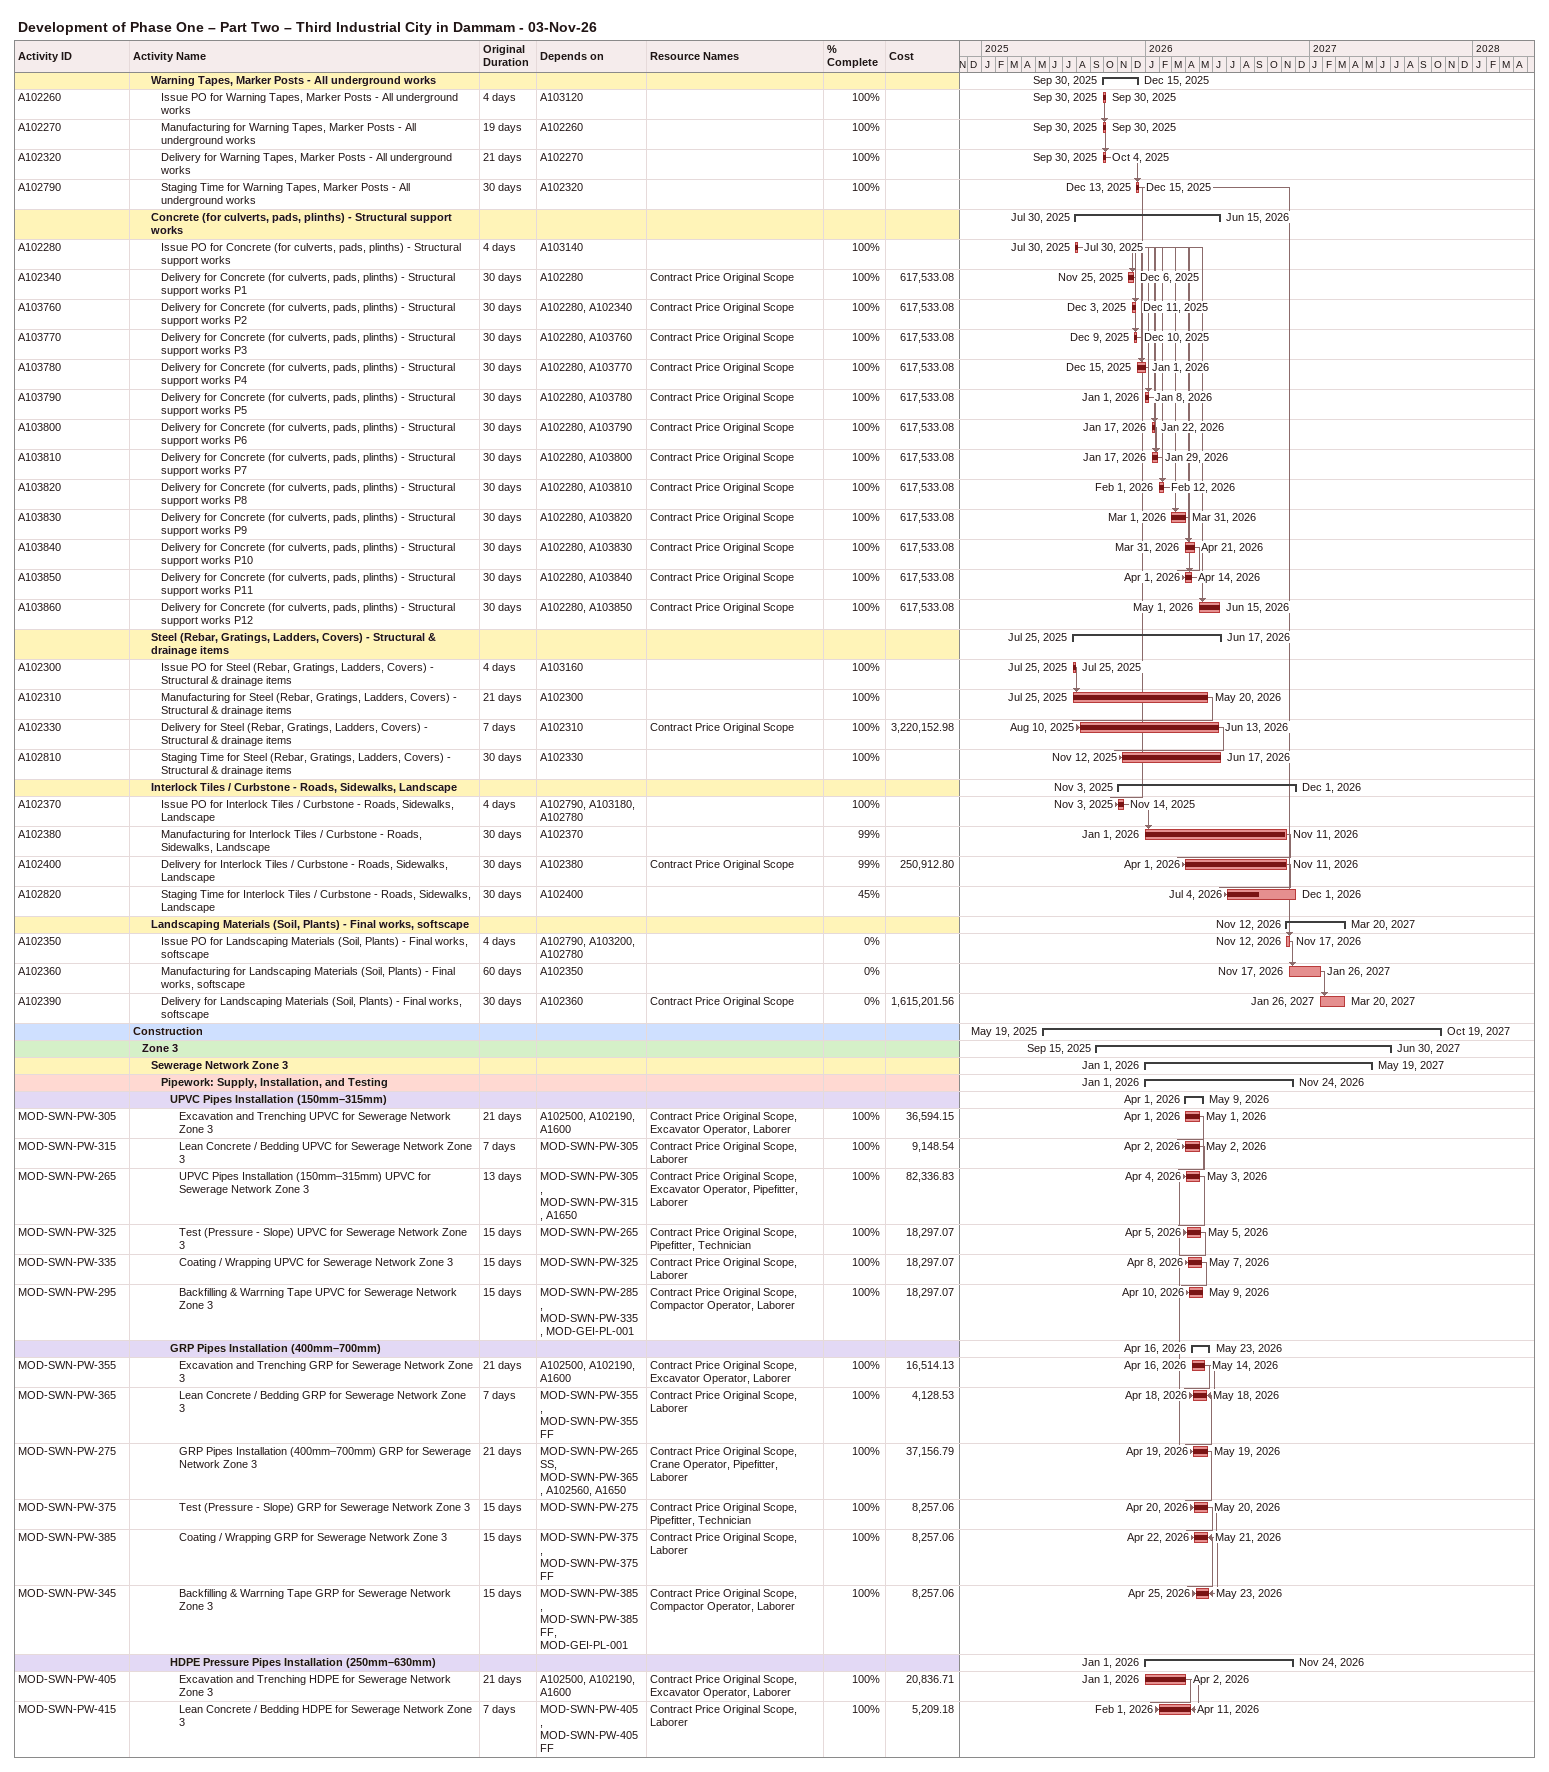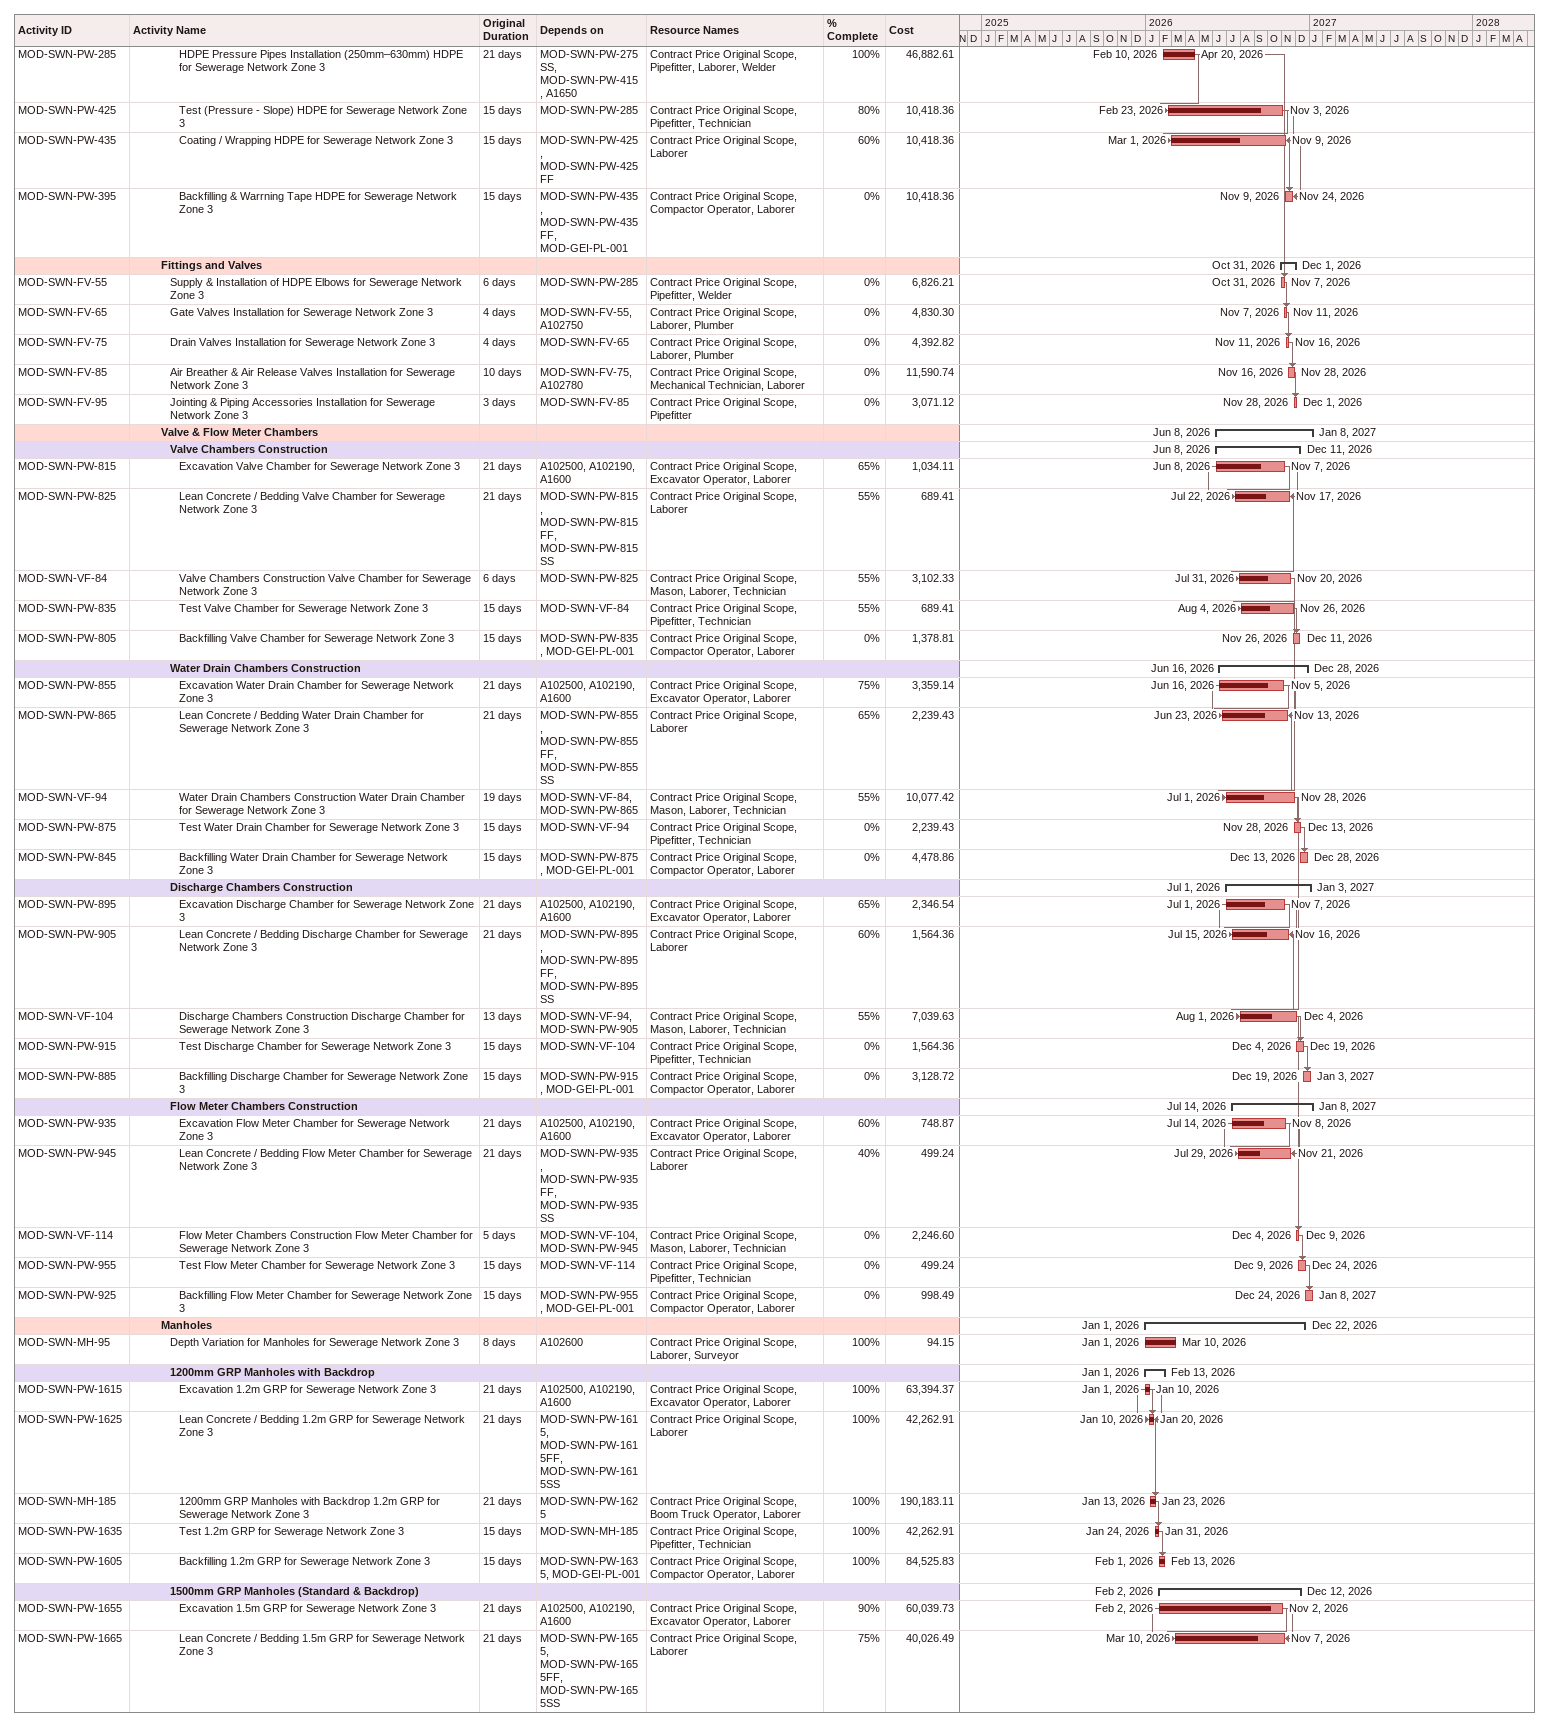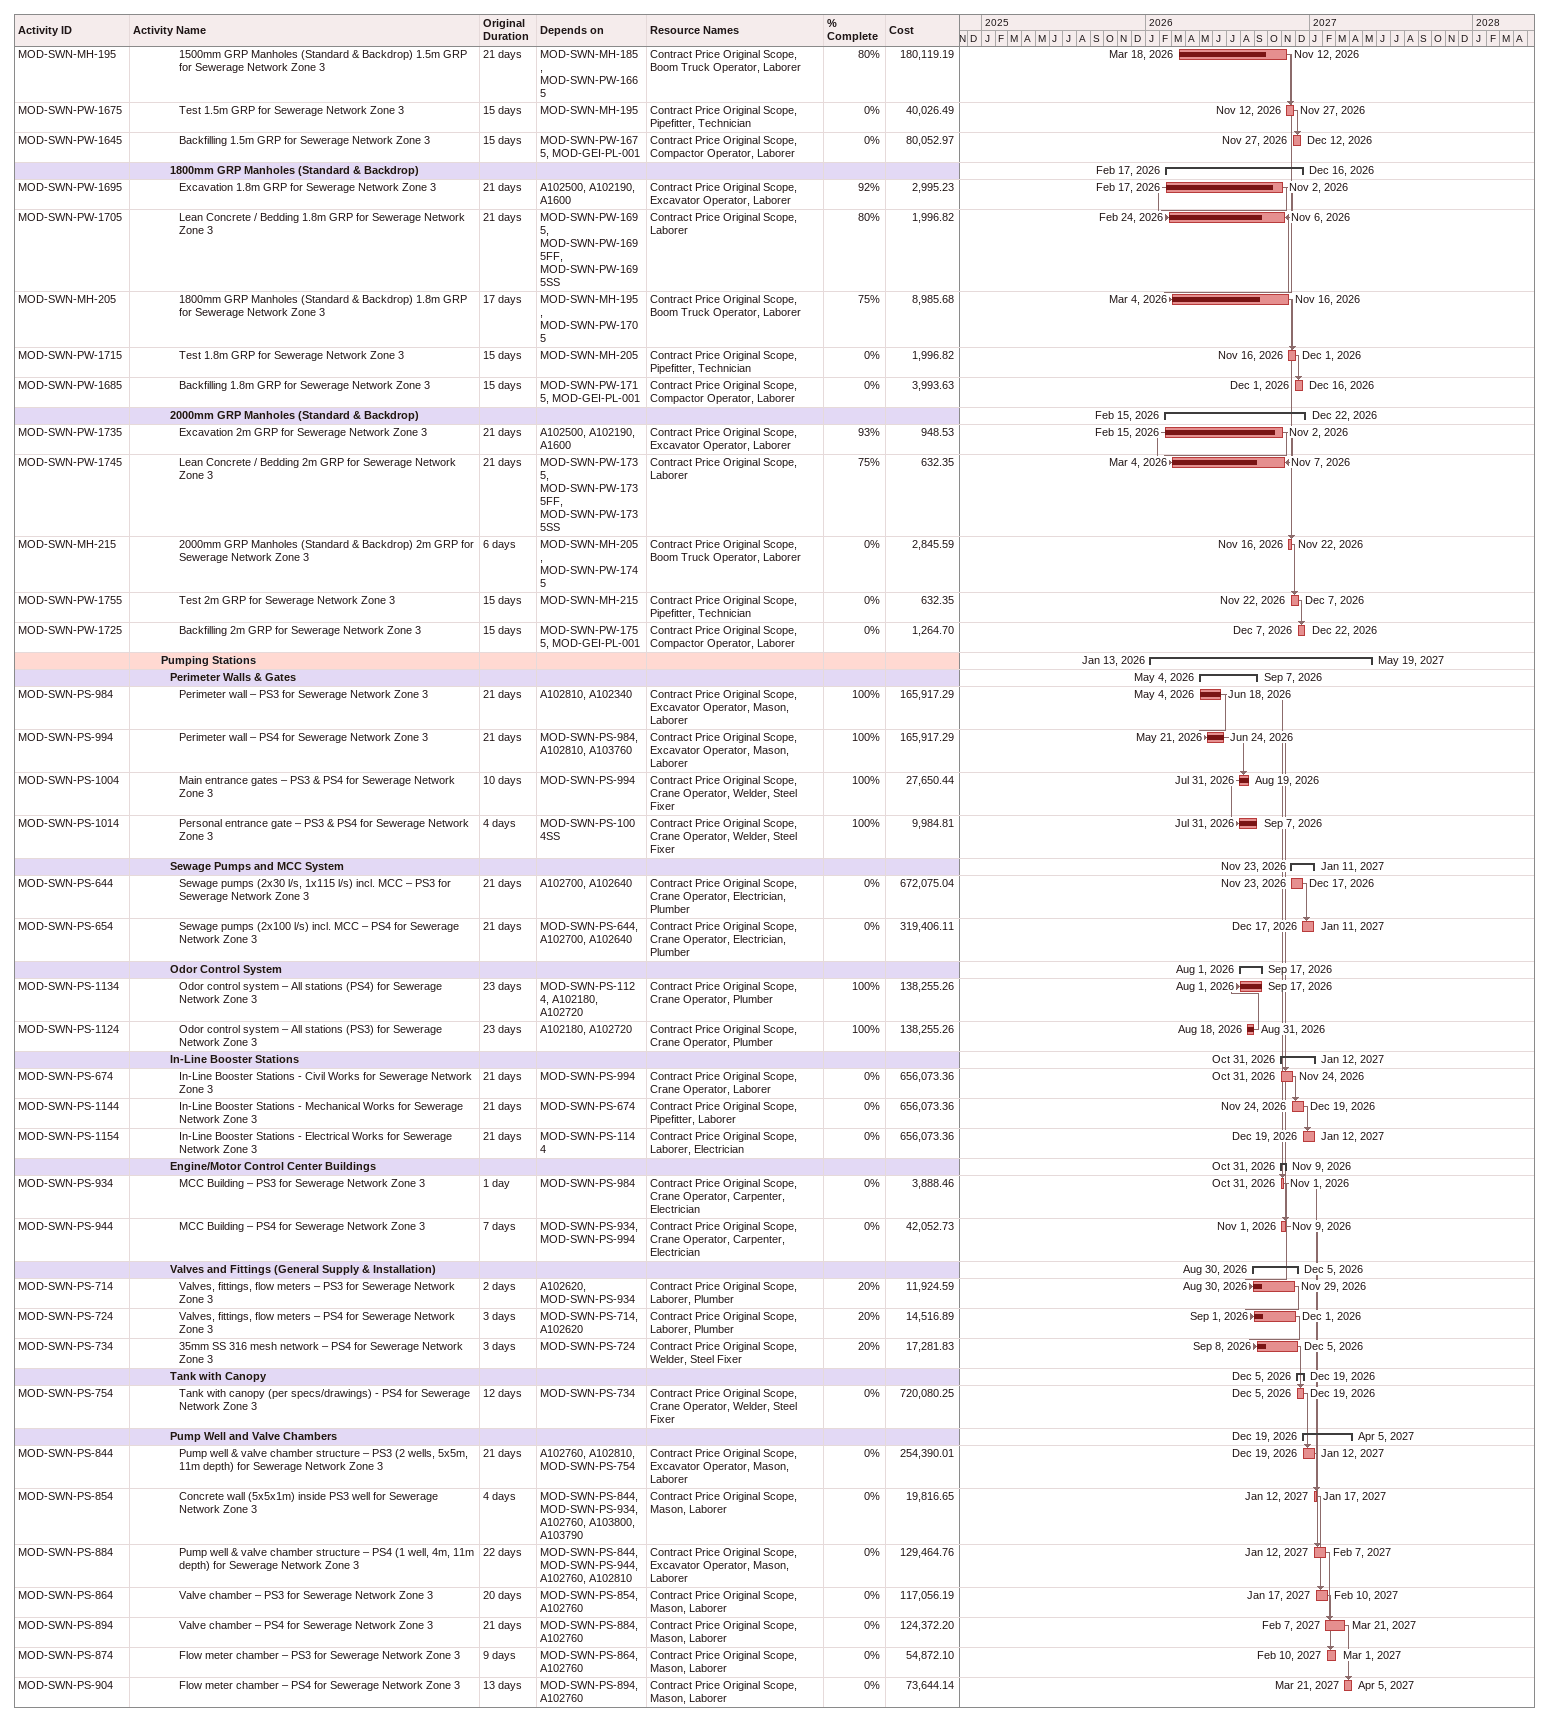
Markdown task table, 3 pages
Development of Phase One – Part Two – Third Industrial City in Dammam - 03-Nov-26

| ID | Level | Task | Original duration | Start | Finish | Predecessors | Resources | % complete | Cost |
|---|---|---|---|---|---|---|---|---|---|
|  | 3 | **Warning Tapes, Marker Posts - All underground works** |  | 2025-09-30 | 2025-12-15 |  |  |  |  |
| A102260 | 4 | Issue PO for Warning Tapes, Marker Posts - All underground works | 4d | 2025-09-30 | 2025-09-30 | A103120 |  | 100 |  |
| A102270 | 4 | Manufacturing for Warning Tapes, Marker Posts - All underground works | 19d | 2025-09-30 | 2025-09-30 | A102260 |  | 100 |  |
| A102320 | 4 | Delivery for Warning Tapes, Marker Posts - All underground works | 21d | 2025-09-30 | 2025-10-04 | A102270 |  | 100 |  |
| A102790 | 4 | Staging Time for Warning Tapes, Marker Posts - All underground works | 30d | 2025-12-13 | 2025-12-15 | A102320 |  | 100 |  |
|  | 3 | **Concrete (for culverts, pads, plinths) - Structural support works** |  | 2025-07-30 | 2026-06-15 |  |  |  |  |
| A102280 | 4 | Issue PO for Concrete (for culverts, pads, plinths) - Structural support works | 4d | 2025-07-30 | 2025-07-30 | A103140 |  | 100 |  |
| A102340 | 4 | Delivery for Concrete (for culverts, pads, plinths) - Structural support works P1 | 30d | 2025-11-25 | 2025-12-06 | A102280 | Contract Price Original Scope | 100 | 617533.08 |
| A103760 | 4 | Delivery for Concrete (for culverts, pads, plinths) - Structural support works P2 | 30d | 2025-12-03 | 2025-12-11 | A102280, A102340 | Contract Price Original Scope | 100 | 617533.08 |
| A103770 | 4 | Delivery for Concrete (for culverts, pads, plinths) - Structural support works P3 | 30d | 2025-12-09 | 2025-12-10 | A102280, A103760 | Contract Price Original Scope | 100 | 617533.08 |
| A103780 | 4 | Delivery for Concrete (for culverts, pads, plinths) - Structural support works P4 | 30d | 2025-12-15 | 2026-01-01 | A102280, A103770 | Contract Price Original Scope | 100 | 617533.08 |
| A103790 | 4 | Delivery for Concrete (for culverts, pads, plinths) - Structural support works P5 | 30d | 2026-01-01 | 2026-01-08 | A102280, A103780 | Contract Price Original Scope | 100 | 617533.08 |
| A103800 | 4 | Delivery for Concrete (for culverts, pads, plinths) - Structural support works P6 | 30d | 2026-01-17 | 2026-01-22 | A102280, A103790 | Contract Price Original Scope | 100 | 617533.08 |
| A103810 | 4 | Delivery for Concrete (for culverts, pads, plinths) - Structural support works P7 | 30d | 2026-01-17 | 2026-01-29 | A102280, A103800 | Contract Price Original Scope | 100 | 617533.08 |
| A103820 | 4 | Delivery for Concrete (for culverts, pads, plinths) - Structural support works P8 | 30d | 2026-02-01 | 2026-02-12 | A102280, A103810 | Contract Price Original Scope | 100 | 617533.08 |
| A103830 | 4 | Delivery for Concrete (for culverts, pads, plinths) - Structural support works P9 | 30d | 2026-03-01 | 2026-03-31 | A102280, A103820 | Contract Price Original Scope | 100 | 617533.08 |
| A103840 | 4 | Delivery for Concrete (for culverts, pads, plinths) - Structural support works P10 | 30d | 2026-03-31 | 2026-04-21 | A102280, A103830 | Contract Price Original Scope | 100 | 617533.08 |
| A103850 | 4 | Delivery for Concrete (for culverts, pads, plinths) - Structural support works P11 | 30d | 2026-04-01 | 2026-04-14 | A102280, A103840 | Contract Price Original Scope | 100 | 617533.08 |
| A103860 | 4 | Delivery for Concrete (for culverts, pads, plinths) - Structural support works P12 | 30d | 2026-05-01 | 2026-06-15 | A102280, A103850 | Contract Price Original Scope | 100 | 617533.08 |
|  | 3 | **Steel (Rebar, Gratings, Ladders, Covers) - Structural & drainage items** |  | 2025-07-25 | 2026-06-17 |  |  |  |  |
| A102300 | 4 | Issue PO for Steel (Rebar, Gratings, Ladders, Covers) - Structural & drainage items | 4d | 2025-07-25 | 2025-07-25 | A103160 |  | 100 |  |
| A102310 | 4 | Manufacturing for Steel (Rebar, Gratings, Ladders, Covers) - Structural & drainage items | 21d | 2025-07-25 | 2026-05-20 | A102300 |  | 100 |  |
| A102330 | 4 | Delivery for Steel (Rebar, Gratings, Ladders, Covers) - Structural & drainage items | 7d | 2025-08-10 | 2026-06-13 | A102310 | Contract Price Original Scope | 100 | 3220152.98 |
| A102810 | 4 | Staging Time for Steel (Rebar, Gratings, Ladders, Covers) - Structural & drainage items | 30d | 2025-11-12 | 2026-06-17 | A102330 |  | 100 |  |
|  | 3 | **Interlock Tiles / Curbstone - Roads, Sidewalks, Landscape** |  | 2025-11-03 | 2026-12-01 |  |  |  |  |
| A102370 | 4 | Issue PO for Interlock Tiles / Curbstone - Roads, Sidewalks, Landscape | 4d | 2025-11-03 | 2025-11-14 | A102790, A103180, A102780 |  | 100 |  |
| A102380 | 4 | Manufacturing for Interlock Tiles / Curbstone - Roads, Sidewalks, Landscape | 30d | 2026-01-01 | 2026-11-11 | A102370 |  | 99 |  |
| A102400 | 4 | Delivery for Interlock Tiles / Curbstone - Roads, Sidewalks, Landscape | 30d | 2026-04-01 | 2026-11-11 | A102380 | Contract Price Original Scope | 99 | 250912.80 |
| A102820 | 4 | Staging Time for Interlock Tiles / Curbstone - Roads, Sidewalks, Landscape | 30d | 2026-07-04 | 2026-12-01 | A102400 |  | 45 |  |
|  | 3 | **Landscaping Materials (Soil, Plants) - Final works, softscape** |  | 2026-11-12 | 2027-03-20 |  |  |  |  |
| A102350 | 4 | Issue PO for Landscaping Materials (Soil, Plants) - Final works, softscape | 4d | 2026-11-12 | 2026-11-17 | A102790, A103200, A102780 |  | 0 |  |
| A102360 | 4 | Manufacturing for Landscaping Materials (Soil, Plants) - Final works, softscape | 60d | 2026-11-17 | 2027-01-26 | A102350 |  | 0 |  |
| A102390 | 4 | Delivery for Landscaping Materials (Soil, Plants) - Final works, softscape | 30d | 2027-01-26 | 2027-03-20 | A102360 | Contract Price Original Scope | 0 | 1615201.56 |
|  | 1 | **Construction** |  | 2025-05-19 | 2027-10-19 |  |  |  |  |
|  | 2 | **Zone 3** |  | 2025-09-15 | 2027-06-30 |  |  |  |  |
|  | 3 | **Sewerage Network Zone 3** |  | 2026-01-01 | 2027-05-19 |  |  |  |  |
|  | 4 | **Pipework: Supply, Installation, and Testing** |  | 2026-01-01 | 2026-11-24 |  |  |  |  |
|  | 5 | **UPVC Pipes Installation (150mm–315mm)** |  | 2026-04-01 | 2026-05-09 |  |  |  |  |
| MOD-SWN-PW-305 | 6 | Excavation and Trenching UPVC for Sewerage Network Zone 3 | 21d | 2026-04-01 | 2026-05-01 | A102500, A102190, A1600 | Contract Price Original Scope, Excavator Operator, Laborer | 100 | 36594.15 |
| MOD-SWN-PW-315 | 6 | Lean Concrete / Bedding UPVC for Sewerage Network Zone 3 | 7d | 2026-04-02 | 2026-05-02 | MOD-SWN-PW-305 | Contract Price Original Scope, Laborer | 100 | 9148.54 |
| MOD-SWN-PW-265 | 6 | UPVC Pipes Installation (150mm–315mm) UPVC for Sewerage Network Zone 3 | 13d | 2026-04-04 | 2026-05-03 | MOD-SWN-PW-305, MOD-SWN-PW-315, A1650 | Contract Price Original Scope, Excavator Operator, Pipefitter, Laborer | 100 | 82336.83 |
| MOD-SWN-PW-325 | 6 | Test (Pressure - Slope) UPVC for Sewerage Network Zone 3 | 15d | 2026-04-05 | 2026-05-05 | MOD-SWN-PW-265 | Contract Price Original Scope, Pipefitter, Technician | 100 | 18297.07 |
| MOD-SWN-PW-335 | 6 | Coating / Wrapping UPVC for Sewerage Network Zone 3 | 15d | 2026-04-08 | 2026-05-07 | MOD-SWN-PW-325 | Contract Price Original Scope, Laborer | 100 | 18297.07 |
| MOD-SWN-PW-295 | 6 | Backfilling & Warrning Tape UPVC for Sewerage Network Zone 3 | 15d | 2026-04-10 | 2026-05-09 | MOD-SWN-PW-285, MOD-SWN-PW-335, MOD-GEI-PL-001 | Contract Price Original Scope, Compactor Operator, Laborer | 100 | 18297.07 |
|  | 5 | **GRP Pipes Installation (400mm–700mm)** |  | 2026-04-16 | 2026-05-23 |  |  |  |  |
| MOD-SWN-PW-355 | 6 | Excavation and Trenching GRP for Sewerage Network Zone 3 | 21d | 2026-04-16 | 2026-05-14 | A102500, A102190, A1600 | Contract Price Original Scope, Excavator Operator, Laborer | 100 | 16514.13 |
| MOD-SWN-PW-365 | 6 | Lean Concrete / Bedding GRP for Sewerage Network Zone 3 | 7d | 2026-04-18 | 2026-05-18 | MOD-SWN-PW-355, MOD-SWN-PW-355FF | Contract Price Original Scope, Laborer | 100 | 4128.53 |
| MOD-SWN-PW-275 | 6 | GRP Pipes Installation (400mm–700mm) GRP for Sewerage Network Zone 3 | 21d | 2026-04-19 | 2026-05-19 | MOD-SWN-PW-265SS, MOD-SWN-PW-365, A102560, A1650 | Contract Price Original Scope, Crane Operator, Pipefitter, Laborer | 100 | 37156.79 |
| MOD-SWN-PW-375 | 6 | Test (Pressure - Slope) GRP for Sewerage Network Zone 3 | 15d | 2026-04-20 | 2026-05-20 | MOD-SWN-PW-275 | Contract Price Original Scope, Pipefitter, Technician | 100 | 8257.06 |
| MOD-SWN-PW-385 | 6 | Coating / Wrapping GRP for Sewerage Network Zone 3 | 15d | 2026-04-22 | 2026-05-21 | MOD-SWN-PW-375, MOD-SWN-PW-375FF | Contract Price Original Scope, Laborer | 100 | 8257.06 |
| MOD-SWN-PW-345 | 6 | Backfilling & Warrning Tape GRP for Sewerage Network Zone 3 | 15d | 2026-04-25 | 2026-05-23 | MOD-SWN-PW-385, MOD-SWN-PW-385FF, MOD-GEI-PL-001 | Contract Price Original Scope, Compactor Operator, Laborer | 100 | 8257.06 |
|  | 5 | **HDPE Pressure Pipes Installation (250mm–630mm)** |  | 2026-01-01 | 2026-11-24 |  |  |  |  |
| MOD-SWN-PW-405 | 6 | Excavation and Trenching HDPE for Sewerage Network Zone 3 | 21d | 2026-01-01 | 2026-04-02 | A102500, A102190, A1600 | Contract Price Original Scope, Excavator Operator, Laborer | 100 | 20836.71 |
| MOD-SWN-PW-415 | 6 | Lean Concrete / Bedding HDPE for Sewerage Network Zone 3 | 7d | 2026-02-01 | 2026-04-11 | MOD-SWN-PW-405, MOD-SWN-PW-405FF | Contract Price Original Scope, Laborer | 100 | 5209.18 |
| MOD-SWN-PW-285 | 6 | HDPE Pressure Pipes Installation (250mm–630mm) HDPE for Sewerage Network Zone 3 | 21d | 2026-02-10 | 2026-04-20 | MOD-SWN-PW-275SS, MOD-SWN-PW-415, A1650 | Contract Price Original Scope, Pipefitter, Laborer, Welder | 100 | 46882.61 |
| MOD-SWN-PW-425 | 6 | Test (Pressure - Slope) HDPE for Sewerage Network Zone 3 | 15d | 2026-02-23 | 2026-11-03 | MOD-SWN-PW-285 | Contract Price Original Scope, Pipefitter, Technician | 80 | 10418.36 |
| MOD-SWN-PW-435 | 6 | Coating / Wrapping HDPE for Sewerage Network Zone 3 | 15d | 2026-03-01 | 2026-11-09 | MOD-SWN-PW-425, MOD-SWN-PW-425FF | Contract Price Original Scope, Laborer | 60 | 10418.36 |
| MOD-SWN-PW-395 | 6 | Backfilling & Warrning Tape HDPE for Sewerage Network Zone 3 | 15d | 2026-11-09 | 2026-11-24 | MOD-SWN-PW-435, MOD-SWN-PW-435FF, MOD-GEI-PL-001 | Contract Price Original Scope, Compactor Operator, Laborer | 0 | 10418.36 |
|  | 4 | **Fittings and Valves** |  | 2026-10-31 | 2026-12-01 |  |  |  |  |
| MOD-SWN-FV-55 | 5 | Supply & Installation of HDPE Elbows for Sewerage Network Zone 3 | 6d | 2026-10-31 | 2026-11-07 | MOD-SWN-PW-285 | Contract Price Original Scope, Pipefitter, Welder | 0 | 6826.21 |
| MOD-SWN-FV-65 | 5 | Gate Valves Installation for Sewerage Network Zone 3 | 4d | 2026-11-07 | 2026-11-11 | MOD-SWN-FV-55, A102750 | Contract Price Original Scope, Laborer, Plumber | 0 | 4830.30 |
| MOD-SWN-FV-75 | 5 | Drain Valves Installation for Sewerage Network Zone 3 | 4d | 2026-11-11 | 2026-11-16 | MOD-SWN-FV-65 | Contract Price Original Scope, Laborer, Plumber | 0 | 4392.82 |
| MOD-SWN-FV-85 | 5 | Air Breather & Air Release Valves Installation for Sewerage Network Zone 3 | 10d | 2026-11-16 | 2026-11-28 | MOD-SWN-FV-75, A102780 | Contract Price Original Scope, Mechanical Technician, Laborer | 0 | 11590.74 |
| MOD-SWN-FV-95 | 5 | Jointing & Piping Accessories Installation for Sewerage Network Zone 3 | 3d | 2026-11-28 | 2026-12-01 | MOD-SWN-FV-85 | Contract Price Original Scope, Pipefitter | 0 | 3071.12 |
|  | 4 | **Valve & Flow Meter Chambers** |  | 2026-06-08 | 2027-01-08 |  |  |  |  |
|  | 5 | **Valve Chambers Construction** |  | 2026-06-08 | 2026-12-11 |  |  |  |  |
| MOD-SWN-PW-815 | 6 | Excavation Valve Chamber for Sewerage Network Zone 3 | 21d | 2026-06-08 | 2026-11-07 | A102500, A102190, A1600 | Contract Price Original Scope, Excavator Operator, Laborer | 65 | 1034.11 |
| MOD-SWN-PW-825 | 6 | Lean Concrete / Bedding Valve Chamber for Sewerage Network Zone 3 | 21d | 2026-07-22 | 2026-11-17 | MOD-SWN-PW-815, MOD-SWN-PW-815FF, MOD-SWN-PW-815SS | Contract Price Original Scope, Laborer | 55 | 689.41 |
| MOD-SWN-VF-84 | 6 | Valve Chambers Construction Valve Chamber for Sewerage Network Zone 3 | 6d | 2026-07-31 | 2026-11-20 | MOD-SWN-PW-825 | Contract Price Original Scope, Mason, Laborer, Technician | 55 | 3102.33 |
| MOD-SWN-PW-835 | 6 | Test Valve Chamber for Sewerage Network Zone 3 | 15d | 2026-08-04 | 2026-11-26 | MOD-SWN-VF-84 | Contract Price Original Scope, Pipefitter, Technician | 55 | 689.41 |
| MOD-SWN-PW-805 | 6 | Backfilling Valve Chamber for Sewerage Network Zone 3 | 15d | 2026-11-26 | 2026-12-11 | MOD-SWN-PW-835, MOD-GEI-PL-001 | Contract Price Original Scope, Compactor Operator, Laborer | 0 | 1378.81 |
|  | 5 | **Water Drain Chambers Construction** |  | 2026-06-16 | 2026-12-28 |  |  |  |  |
| MOD-SWN-PW-855 | 6 | Excavation Water Drain Chamber for Sewerage Network Zone 3 | 21d | 2026-06-16 | 2026-11-05 | A102500, A102190, A1600 | Contract Price Original Scope, Excavator Operator, Laborer | 75 | 3359.14 |
| MOD-SWN-PW-865 | 6 | Lean Concrete / Bedding Water Drain Chamber for Sewerage Network Zone 3 | 21d | 2026-06-23 | 2026-11-13 | MOD-SWN-PW-855, MOD-SWN-PW-855FF, MOD-SWN-PW-855SS | Contract Price Original Scope, Laborer | 65 | 2239.43 |
| MOD-SWN-VF-94 | 6 | Water Drain Chambers Construction Water Drain Chamber for Sewerage Network Zone 3 | 19d | 2026-07-01 | 2026-11-28 | MOD-SWN-VF-84, MOD-SWN-PW-865 | Contract Price Original Scope, Mason, Laborer, Technician | 55 | 10077.42 |
| MOD-SWN-PW-875 | 6 | Test Water Drain Chamber for Sewerage Network Zone 3 | 15d | 2026-11-28 | 2026-12-13 | MOD-SWN-VF-94 | Contract Price Original Scope, Pipefitter, Technician | 0 | 2239.43 |
| MOD-SWN-PW-845 | 6 | Backfilling Water Drain Chamber for Sewerage Network Zone 3 | 15d | 2026-12-13 | 2026-12-28 | MOD-SWN-PW-875, MOD-GEI-PL-001 | Contract Price Original Scope, Compactor Operator, Laborer | 0 | 4478.86 |
|  | 5 | **Discharge Chambers Construction** |  | 2026-07-01 | 2027-01-03 |  |  |  |  |
| MOD-SWN-PW-895 | 6 | Excavation Discharge Chamber for Sewerage Network Zone 3 | 21d | 2026-07-01 | 2026-11-07 | A102500, A102190, A1600 | Contract Price Original Scope, Excavator Operator, Laborer | 65 | 2346.54 |
| MOD-SWN-PW-905 | 6 | Lean Concrete / Bedding Discharge Chamber for Sewerage Network Zone 3 | 21d | 2026-07-15 | 2026-11-16 | MOD-SWN-PW-895, MOD-SWN-PW-895FF, MOD-SWN-PW-895SS | Contract Price Original Scope, Laborer | 60 | 1564.36 |
| MOD-SWN-VF-104 | 6 | Discharge Chambers Construction Discharge Chamber for Sewerage Network Zone 3 | 13d | 2026-08-01 | 2026-12-04 | MOD-SWN-VF-94, MOD-SWN-PW-905 | Contract Price Original Scope, Mason, Laborer, Technician | 55 | 7039.63 |
| MOD-SWN-PW-915 | 6 | Test Discharge Chamber for Sewerage Network Zone 3 | 15d | 2026-12-04 | 2026-12-19 | MOD-SWN-VF-104 | Contract Price Original Scope, Pipefitter, Technician | 0 | 1564.36 |
| MOD-SWN-PW-885 | 6 | Backfilling Discharge Chamber for Sewerage Network Zone 3 | 15d | 2026-12-19 | 2027-01-03 | MOD-SWN-PW-915, MOD-GEI-PL-001 | Contract Price Original Scope, Compactor Operator, Laborer | 0 | 3128.72 |
|  | 5 | **Flow Meter Chambers Construction** |  | 2026-07-14 | 2027-01-08 |  |  |  |  |
| MOD-SWN-PW-935 | 6 | Excavation Flow Meter Chamber for Sewerage Network Zone 3 | 21d | 2026-07-14 | 2026-11-08 | A102500, A102190, A1600 | Contract Price Original Scope, Excavator Operator, Laborer | 60 | 748.87 |
| MOD-SWN-PW-945 | 6 | Lean Concrete / Bedding Flow Meter Chamber for Sewerage Network Zone 3 | 21d | 2026-07-29 | 2026-11-21 | MOD-SWN-PW-935, MOD-SWN-PW-935FF, MOD-SWN-PW-935SS | Contract Price Original Scope, Laborer | 40 | 499.24 |
| MOD-SWN-VF-114 | 6 | Flow Meter Chambers Construction Flow Meter Chamber for Sewerage Network Zone 3 | 5d | 2026-12-04 | 2026-12-09 | MOD-SWN-VF-104, MOD-SWN-PW-945 | Contract Price Original Scope, Mason, Laborer, Technician | 0 | 2246.60 |
| MOD-SWN-PW-955 | 6 | Test Flow Meter Chamber for Sewerage Network Zone 3 | 15d | 2026-12-09 | 2026-12-24 | MOD-SWN-VF-114 | Contract Price Original Scope, Pipefitter, Technician | 0 | 499.24 |
| MOD-SWN-PW-925 | 6 | Backfilling Flow Meter Chamber for Sewerage Network Zone 3 | 15d | 2026-12-24 | 2027-01-08 | MOD-SWN-PW-955, MOD-GEI-PL-001 | Contract Price Original Scope, Compactor Operator, Laborer | 0 | 998.49 |
|  | 4 | **Manholes** |  | 2026-01-01 | 2026-12-22 |  |  |  |  |
| MOD-SWN-MH-95 | 5 | Depth Variation for Manholes for Sewerage Network Zone 3 | 8d | 2026-01-01 | 2026-03-10 | A102600 | Contract Price Original Scope, Laborer, Surveyor | 100 | 94.15 |
|  | 5 | **1200mm GRP Manholes with Backdrop** |  | 2026-01-01 | 2026-02-13 |  |  |  |  |
| MOD-SWN-PW-1615 | 6 | Excavation 1.2m GRP for Sewerage Network Zone 3 | 21d | 2026-01-01 | 2026-01-10 | A102500, A102190, A1600 | Contract Price Original Scope, Excavator Operator, Laborer | 100 | 63394.37 |
| MOD-SWN-PW-1625 | 6 | Lean Concrete / Bedding 1.2m GRP for Sewerage Network Zone 3 | 21d | 2026-01-10 | 2026-01-20 | MOD-SWN-PW-1615, MOD-SWN-PW-1615FF, MOD-SWN-PW-1615SS | Contract Price Original Scope, Laborer | 100 | 42262.91 |
| MOD-SWN-MH-185 | 6 | 1200mm GRP Manholes with Backdrop 1.2m GRP for Sewerage Network Zone 3 | 21d | 2026-01-13 | 2026-01-23 | MOD-SWN-PW-1625 | Contract Price Original Scope, Boom Truck Operator, Laborer | 100 | 190183.11 |
| MOD-SWN-PW-1635 | 6 | Test 1.2m GRP for Sewerage Network Zone 3 | 15d | 2026-01-24 | 2026-01-31 | MOD-SWN-MH-185 | Contract Price Original Scope, Pipefitter, Technician | 100 | 42262.91 |
| MOD-SWN-PW-1605 | 6 | Backfilling 1.2m GRP for Sewerage Network Zone 3 | 15d | 2026-02-01 | 2026-02-13 | MOD-SWN-PW-1635, MOD-GEI-PL-001 | Contract Price Original Scope, Compactor Operator, Laborer | 100 | 84525.83 |
|  | 5 | **1500mm GRP Manholes (Standard & Backdrop)** |  | 2026-02-02 | 2026-12-12 |  |  |  |  |
| MOD-SWN-PW-1655 | 6 | Excavation 1.5m GRP for Sewerage Network Zone 3 | 21d | 2026-02-02 | 2026-11-02 | A102500, A102190, A1600 | Contract Price Original Scope, Excavator Operator, Laborer | 90 | 60039.73 |
| MOD-SWN-PW-1665 | 6 | Lean Concrete / Bedding 1.5m GRP for Sewerage Network Zone 3 | 21d | 2026-03-10 | 2026-11-07 | MOD-SWN-PW-1655, MOD-SWN-PW-1655FF, MOD-SWN-PW-1655SS | Contract Price Original Scope, Laborer | 75 | 40026.49 |
| MOD-SWN-MH-195 | 6 | 1500mm GRP Manholes (Standard & Backdrop) 1.5m GRP for Sewerage Network Zone 3 | 21d | 2026-03-18 | 2026-11-12 | MOD-SWN-MH-185, MOD-SWN-PW-1665 | Contract Price Original Scope, Boom Truck Operator, Laborer | 80 | 180119.19 |
| MOD-SWN-PW-1675 | 6 | Test 1.5m GRP for Sewerage Network Zone 3 | 15d | 2026-11-12 | 2026-11-27 | MOD-SWN-MH-195 | Contract Price Original Scope, Pipefitter, Technician | 0 | 40026.49 |
| MOD-SWN-PW-1645 | 6 | Backfilling 1.5m GRP for Sewerage Network Zone 3 | 15d | 2026-11-27 | 2026-12-12 | MOD-SWN-PW-1675, MOD-GEI-PL-001 | Contract Price Original Scope, Compactor Operator, Laborer | 0 | 80052.97 |
|  | 5 | **1800mm GRP Manholes (Standard & Backdrop)** |  | 2026-02-17 | 2026-12-16 |  |  |  |  |
| MOD-SWN-PW-1695 | 6 | Excavation 1.8m GRP for Sewerage Network Zone 3 | 21d | 2026-02-17 | 2026-11-02 | A102500, A102190, A1600 | Contract Price Original Scope, Excavator Operator, Laborer | 92 | 2995.23 |
| MOD-SWN-PW-1705 | 6 | Lean Concrete / Bedding 1.8m GRP for Sewerage Network Zone 3 | 21d | 2026-02-24 | 2026-11-06 | MOD-SWN-PW-1695, MOD-SWN-PW-1695FF, MOD-SWN-PW-1695SS | Contract Price Original Scope, Laborer | 80 | 1996.82 |
| MOD-SWN-MH-205 | 6 | 1800mm GRP Manholes (Standard & Backdrop) 1.8m GRP for Sewerage Network Zone 3 | 17d | 2026-03-04 | 2026-11-16 | MOD-SWN-MH-195, MOD-SWN-PW-1705 | Contract Price Original Scope, Boom Truck Operator, Laborer | 75 | 8985.68 |
| MOD-SWN-PW-1715 | 6 | Test 1.8m GRP for Sewerage Network Zone 3 | 15d | 2026-11-16 | 2026-12-01 | MOD-SWN-MH-205 | Contract Price Original Scope, Pipefitter, Technician | 0 | 1996.82 |
| MOD-SWN-PW-1685 | 6 | Backfilling 1.8m GRP for Sewerage Network Zone 3 | 15d | 2026-12-01 | 2026-12-16 | MOD-SWN-PW-1715, MOD-GEI-PL-001 | Contract Price Original Scope, Compactor Operator, Laborer | 0 | 3993.63 |
|  | 5 | **2000mm GRP Manholes (Standard & Backdrop)** |  | 2026-02-15 | 2026-12-22 |  |  |  |  |
| MOD-SWN-PW-1735 | 6 | Excavation 2m GRP for Sewerage Network Zone 3 | 21d | 2026-02-15 | 2026-11-02 | A102500, A102190, A1600 | Contract Price Original Scope, Excavator Operator, Laborer | 93 | 948.53 |
| MOD-SWN-PW-1745 | 6 | Lean Concrete / Bedding 2m GRP for Sewerage Network Zone 3 | 21d | 2026-03-04 | 2026-11-07 | MOD-SWN-PW-1735, MOD-SWN-PW-1735FF, MOD-SWN-PW-1735SS | Contract Price Original Scope, Laborer | 75 | 632.35 |
| MOD-SWN-MH-215 | 6 | 2000mm GRP Manholes (Standard & Backdrop) 2m GRP for Sewerage Network Zone 3 | 6d | 2026-11-16 | 2026-11-22 | MOD-SWN-MH-205, MOD-SWN-PW-1745 | Contract Price Original Scope, Boom Truck Operator, Laborer | 0 | 2845.59 |
| MOD-SWN-PW-1755 | 6 | Test 2m GRP for Sewerage Network Zone 3 | 15d | 2026-11-22 | 2026-12-07 | MOD-SWN-MH-215 | Contract Price Original Scope, Pipefitter, Technician | 0 | 632.35 |
| MOD-SWN-PW-1725 | 6 | Backfilling 2m GRP for Sewerage Network Zone 3 | 15d | 2026-12-07 | 2026-12-22 | MOD-SWN-PW-1755, MOD-GEI-PL-001 | Contract Price Original Scope, Compactor Operator, Laborer | 0 | 1264.70 |
|  | 4 | **Pumping Stations** |  | 2026-01-13 | 2027-05-19 |  |  |  |  |
|  | 5 | **Perimeter Walls & Gates** |  | 2026-05-04 | 2026-09-07 |  |  |  |  |
| MOD-SWN-PS-984 | 6 | Perimeter wall – PS3 for Sewerage Network Zone 3 | 21d | 2026-05-04 | 2026-06-18 | A102810, A102340 | Contract Price Original Scope, Excavator Operator, Mason, Laborer | 100 | 165917.29 |
| MOD-SWN-PS-994 | 6 | Perimeter wall – PS4 for Sewerage Network Zone 3 | 21d | 2026-05-21 | 2026-06-24 | MOD-SWN-PS-984, A102810, A103760 | Contract Price Original Scope, Excavator Operator, Mason, Laborer | 100 | 165917.29 |
| MOD-SWN-PS-1004 | 6 | Main entrance gates – PS3 & PS4 for Sewerage Network Zone 3 | 10d | 2026-07-31 | 2026-08-19 | MOD-SWN-PS-994 | Contract Price Original Scope, Crane Operator, Welder, Steel Fixer | 100 | 27650.44 |
| MOD-SWN-PS-1014 | 6 | Personal entrance gate – PS3 & PS4 for Sewerage Network Zone 3 | 4d | 2026-07-31 | 2026-09-07 | MOD-SWN-PS-1004SS | Contract Price Original Scope, Crane Operator, Welder, Steel Fixer | 100 | 9984.81 |
|  | 5 | **Sewage Pumps and MCC System** |  | 2026-11-23 | 2027-01-11 |  |  |  |  |
| MOD-SWN-PS-644 | 6 | Sewage pumps (2x30 l/s, 1x115 l/s) incl. MCC – PS3 for Sewerage Network Zone 3 | 21d | 2026-11-23 | 2026-12-17 | A102700, A102640 | Contract Price Original Scope, Crane Operator, Electrician, Plumber | 0 | 672075.04 |
| MOD-SWN-PS-654 | 6 | Sewage pumps (2x100 l/s) incl. MCC – PS4 for Sewerage Network Zone 3 | 21d | 2026-12-17 | 2027-01-11 | MOD-SWN-PS-644, A102700, A102640 | Contract Price Original Scope, Crane Operator, Electrician, Plumber | 0 | 319406.11 |
|  | 5 | **Odor Control System** |  | 2026-08-01 | 2026-09-17 |  |  |  |  |
| MOD-SWN-PS-1134 | 6 | Odor control system – All stations (PS4) for Sewerage Network Zone 3 | 23d | 2026-08-01 | 2026-09-17 | MOD-SWN-PS-1124, A102180, A102720 | Contract Price Original Scope, Crane Operator, Plumber | 100 | 138255.26 |
| MOD-SWN-PS-1124 | 6 | Odor control system – All stations (PS3) for Sewerage Network Zone 3 | 23d | 2026-08-18 | 2026-08-31 | A102180, A102720 | Contract Price Original Scope, Crane Operator, Plumber | 100 | 138255.26 |
|  | 5 | **In-Line Booster Stations** |  | 2026-10-31 | 2027-01-12 |  |  |  |  |
| MOD-SWN-PS-674 | 6 | In-Line Booster Stations - Civil Works for Sewerage Network Zone 3 | 21d | 2026-10-31 | 2026-11-24 | MOD-SWN-PS-994 | Contract Price Original Scope, Crane Operator, Laborer | 0 | 656073.36 |
| MOD-SWN-PS-1144 | 6 | In-Line Booster Stations - Mechanical Works for Sewerage Network Zone 3 | 21d | 2026-11-24 | 2026-12-19 | MOD-SWN-PS-674 | Contract Price Original Scope, Pipefitter, Laborer | 0 | 656073.36 |
| MOD-SWN-PS-1154 | 6 | In-Line Booster Stations - Electrical Works for Sewerage Network Zone 3 | 21d | 2026-12-19 | 2027-01-12 | MOD-SWN-PS-1144 | Contract Price Original Scope, Laborer, Electrician | 0 | 656073.36 |
|  | 5 | **Engine/Motor Control Center Buildings** |  | 2026-10-31 | 2026-11-09 |  |  |  |  |
| MOD-SWN-PS-934 | 6 | MCC Building – PS3 for Sewerage Network Zone 3 | 1d | 2026-10-31 | 2026-11-01 | MOD-SWN-PS-984 | Contract Price Original Scope, Crane Operator, Carpenter, Electrician | 0 | 3888.46 |
| MOD-SWN-PS-944 | 6 | MCC Building – PS4 for Sewerage Network Zone 3 | 7d | 2026-11-01 | 2026-11-09 | MOD-SWN-PS-934, MOD-SWN-PS-994 | Contract Price Original Scope, Crane Operator, Carpenter, Electrician | 0 | 42052.73 |
|  | 5 | **Valves and Fittings (General Supply & Installation)** |  | 2026-08-30 | 2026-12-05 |  |  |  |  |
| MOD-SWN-PS-714 | 6 | Valves, fittings, flow meters – PS3 for Sewerage Network Zone 3 | 2d | 2026-08-30 | 2026-11-29 | A102620, MOD-SWN-PS-934 | Contract Price Original Scope, Laborer, Plumber | 20 | 11924.59 |
| MOD-SWN-PS-724 | 6 | Valves, fittings, flow meters – PS4 for Sewerage Network Zone 3 | 3d | 2026-09-01 | 2026-12-01 | MOD-SWN-PS-714, A102620 | Contract Price Original Scope, Laborer, Plumber | 20 | 14516.89 |
| MOD-SWN-PS-734 | 6 | 35mm SS 316 mesh network – PS4 for Sewerage Network Zone 3 | 3d | 2026-09-08 | 2026-12-05 | MOD-SWN-PS-724 | Contract Price Original Scope, Welder, Steel Fixer | 20 | 17281.83 |
|  | 5 | **Tank with Canopy** |  | 2026-12-05 | 2026-12-19 |  |  |  |  |
| MOD-SWN-PS-754 | 6 | Tank with canopy (per specs/drawings) - PS4 for Sewerage Network Zone 3 | 12d | 2026-12-05 | 2026-12-19 | MOD-SWN-PS-734 | Contract Price Original Scope, Crane Operator, Welder, Steel Fixer | 0 | 720080.25 |
|  | 5 | **Pump Well and Valve Chambers** |  | 2026-12-19 | 2027-04-05 |  |  |  |  |
| MOD-SWN-PS-844 | 6 | Pump well & valve chamber structure – PS3 (2 wells, 5x5m, 11m depth) for Sewerage Network Zone 3 | 21d | 2026-12-19 | 2027-01-12 | A102760, A102810, MOD-SWN-PS-754 | Contract Price Original Scope, Excavator Operator, Mason, Laborer | 0 | 254390.01 |
| MOD-SWN-PS-854 | 6 | Concrete wall (5x5x1m) inside PS3 well for Sewerage Network Zone 3 | 4d | 2027-01-12 | 2027-01-17 | MOD-SWN-PS-844, MOD-SWN-PS-934, A102760, A103800, A103790 | Contract Price Original Scope, Mason, Laborer | 0 | 19816.65 |
| MOD-SWN-PS-884 | 6 | Pump well & valve chamber structure – PS4 (1 well, 4m, 11m depth) for Sewerage Network Zone 3 | 22d | 2027-01-12 | 2027-02-07 | MOD-SWN-PS-844, MOD-SWN-PS-944, A102760, A102810 | Contract Price Original Scope, Excavator Operator, Mason, Laborer | 0 | 129464.76 |
| MOD-SWN-PS-864 | 6 | Valve chamber – PS3 for Sewerage Network Zone 3 | 20d | 2027-01-17 | 2027-02-10 | MOD-SWN-PS-854, A102760 | Contract Price Original Scope, Mason, Laborer | 0 | 117056.19 |
| MOD-SWN-PS-894 | 6 | Valve chamber – PS4 for Sewerage Network Zone 3 | 21d | 2027-02-07 | 2027-03-21 | MOD-SWN-PS-884, A102760 | Contract Price Original Scope, Mason, Laborer | 0 | 124372.20 |
| MOD-SWN-PS-874 | 6 | Flow meter chamber – PS3 for Sewerage Network Zone 3 | 9d | 2027-02-10 | 2027-03-01 | MOD-SWN-PS-864, A102760 | Contract Price Original Scope, Mason, Laborer | 0 | 54872.10 |
| MOD-SWN-PS-904 | 6 | Flow meter chamber – PS4 for Sewerage Network Zone 3 | 13d | 2027-03-21 | 2027-04-05 | MOD-SWN-PS-894, A102760 | Contract Price Original Scope, Mason, Laborer | 0 | 73644.14 |
